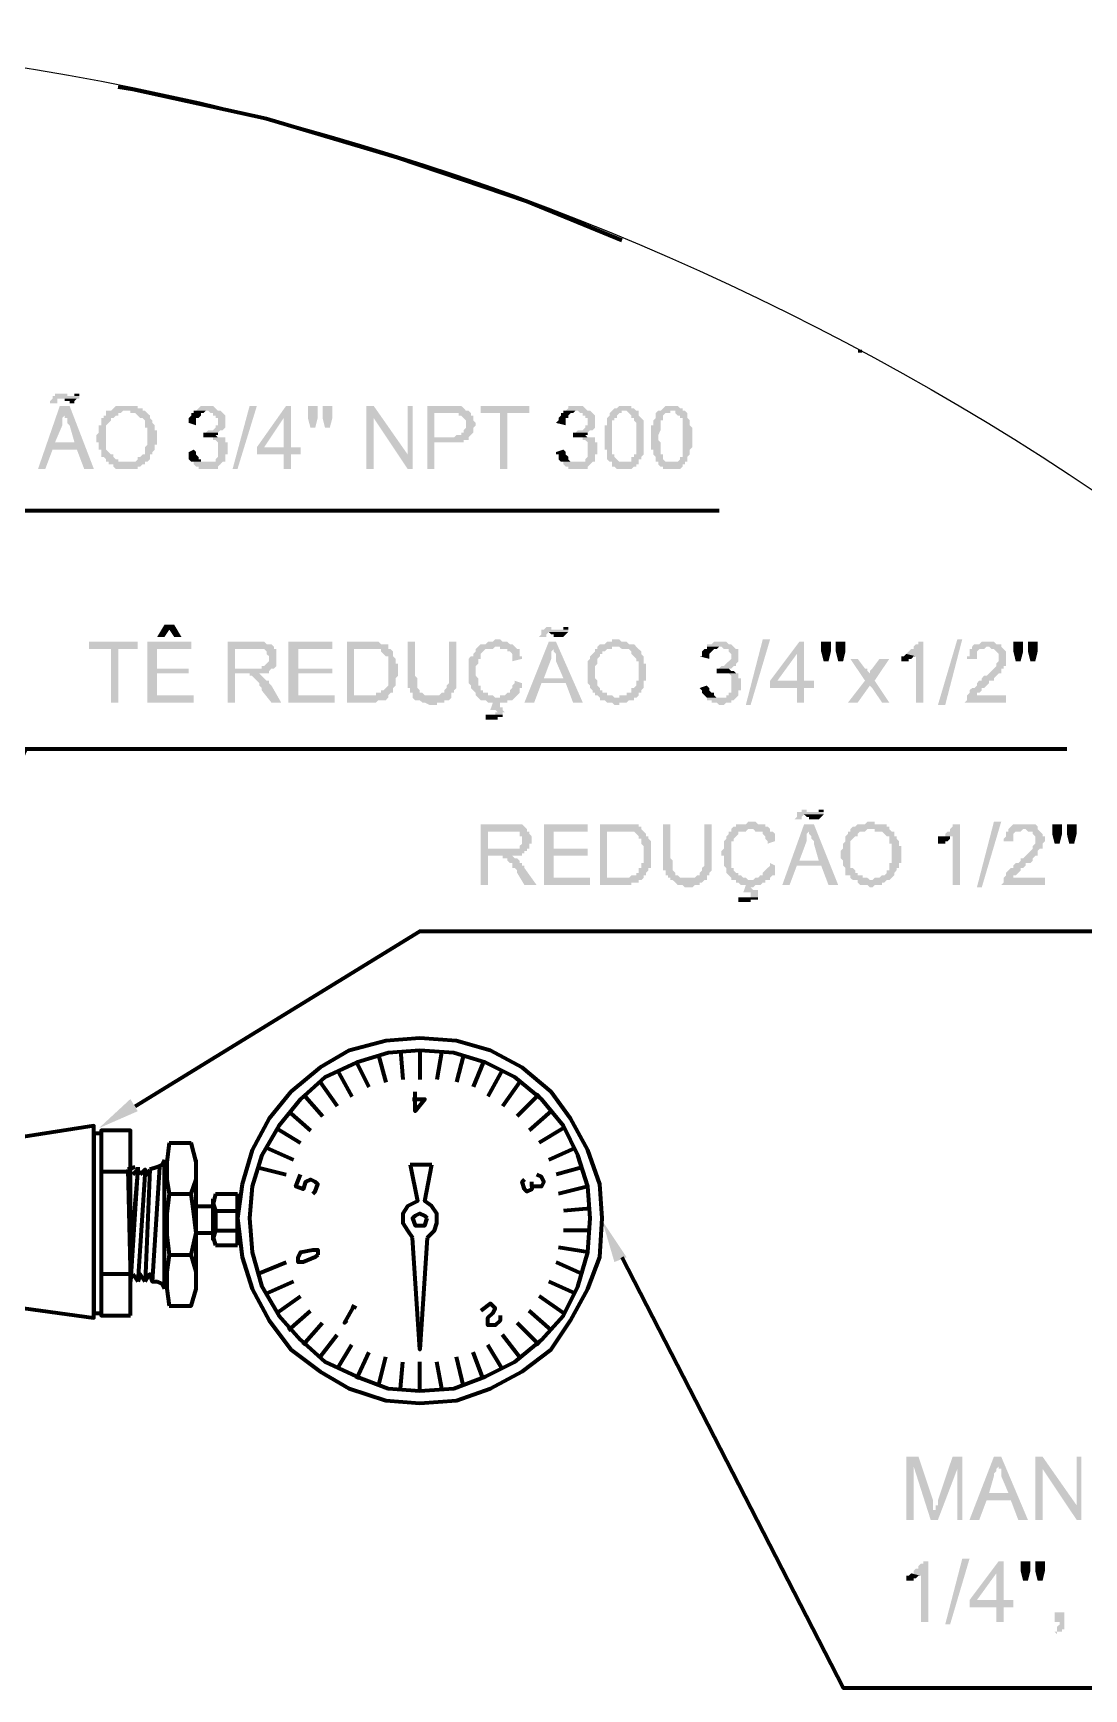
# Model space of a CAD drawing. Header units: millimetres. Extents: x 4161 to 13726, y 828 to 4470.
# Drawn here: x 8877.6 to 9004.6, y 1596.2 to 1796.4 of the extents above; entities that cross this region are included whole.
import ezdxf

# ---------------------------------------------------------------- set-up
doc = ezdxf.new("R2010")
doc.units = ezdxf.units.MM
doc.header["$LTSCALE"] = 10
doc.layers.add('AUX_01', color=1, linetype='Continuous')
doc.layers.add('H', color=7, linetype='Continuous', lineweight=100)
doc.layers.add('P', color=250, linetype='Continuous', lineweight=100)

# ---------------------------------------------------------------- blocks, each defined once
blk = doc.blocks.new('A$C264A139D')
at = {"layer": 'H', "linetype": 'Continuous'}
for points in [[(382.94, 650.88), (381.76, 650.88), (379.12, 643.24), (380, 643.24), (380.88, 645.59), (383.82, 645.59), (381.18, 646.47), (382.06, 648.53), (382.06, 648.82), (382.06, 649.12), (382.06, 649.41), (382.35, 649.71), (382.35, 650)], [(381.76, 652.35), (381.47, 652.35), (381.18, 652.35), (381.18, 652.06), (380.88, 652.06), (380.88, 651.76), (380.59, 651.47), (380.59, 651.18), (381.47, 651.18), (381.47, 651.76), (381.76, 651.76), (384.12, 651.76), (384.12, 652.06), (382.65, 652.06), (382.65, 652.35), (382.06, 652.35)], [(382.94, 650.88), (382.35, 650), (382.35, 649.41), (382.65, 649.41), (382.65, 648.82), (382.94, 648.53), (383.53, 646.47), (381.18, 646.47), (383.82, 645.59), (384.71, 643.24), (385.88, 643.24)], [(384.12, 651.76), (381.76, 651.76), (382.06, 651.76), (382.35, 651.76), (382.35, 651.47), (382.94, 651.47), (382.94, 651.18), (383.53, 651.18), (383.53, 651.47), (383.82, 651.76)], [(384.12, 652.35), (383.53, 652.35), (383.53, 652.06), (382.94, 652.06), (384.12, 652.06)], [(389.71, 650.88), (389.41, 650.88), (389.12, 650.88), (388.53, 650.88), (388.24, 650.59), (387.94, 650.29), (387.65, 650.29), (387.35, 650.29), (390.29, 650.29), (390.29, 650), (390.88, 650), (391.18, 649.71), (391.47, 649.41), (391.76, 649.41), (392.06, 649.12), (392.06, 648.82), (392.06, 648.53), (392.06, 648.24), (392.35, 648.24), (392.35, 646.18), (392.06, 645.88), (392.06, 645.59), (392.06, 645.29), (392.06, 645), (391.76, 645), (391.47, 644.71), (391.18, 644.71), (391.18, 644.41), (390.88, 644.12), (390.29, 644.12), (390, 644.12), (389.71, 644.12), (392.06, 644.12), (392.35, 644.12), (392.65, 644.41), (392.65, 644.71), (392.65, 645), (392.94, 645), (392.94, 645.29), (393.24, 645.59), (393.24, 646.18), (393.53, 646.18), (393.53, 647.94), (393.24, 647.94), (393.24, 648.53), (392.94, 648.82), (392.94, 649.12), (392.65, 649.41), (392.65, 649.71), (392.35, 650), (392.06, 650.29), (391.76, 650.29), (391.76, 650.59), (391.18, 650.59), (391.18, 650.88), (390.29, 650.88), (390, 650.88)], [(399.41, 650.88), (398.82, 650.88), (398.53, 650.59), (398.24, 650.29), (397.94, 650.29), (399.71, 650.29), (400, 650), (400.29, 650), (400.29, 649.71), (400.59, 649.71), (400.59, 649.41), (400.88, 649.41), (400.88, 648.82), (400.88, 648.53), (400.59, 648.53), (400.59, 648.24), (400.29, 647.94), (400, 647.94), (399.71, 647.94), (399.41, 647.65), (400.88, 647.65), (401.18, 647.94), (401.47, 647.94), (401.76, 648.24), (401.76, 649.71), (401.47, 650), (401.18, 650.29), (400.88, 650.29), (400.59, 650.59), (400.29, 650.88), (399.71, 650.88)], [(402.65, 643.24), (404.71, 650.88), (405.59, 650.88), (403.24, 643.24)], [(409.71, 650.88), (409.12, 650.88), (405.59, 645.88), (405.59, 645), (408.82, 645), (408.82, 643.24), (409.71, 643.24), (409.71, 645), (410.88, 645), (410.88, 645.88), (406.47, 645.88), (408.82, 649.41)], [(409.71, 650.88), (408.82, 649.41), (408.82, 645.88), (406.47, 645.88), (409.71, 645.88)], [(412.94, 650.88), (411.76, 650.88), (411.76, 649.41), (412.06, 648.24), (412.65, 648.24), (412.94, 649.41)], [(414.71, 650.88), (413.53, 650.88), (413.53, 649.41), (413.82, 648.24), (414.41, 648.24), (414.71, 649.41)], [(419.71, 650.88), (418.82, 650.88), (418.82, 643.24), (419.71, 643.24), (419.71, 649.41)], [(419.71, 650.88), (419.71, 649.41), (423.82, 643.24), (423.82, 645)], [(424.41, 650.88), (423.82, 650.88), (423.82, 643.24), (424.41, 643.24)], [(429.12, 650.88), (426.18, 650.88), (426.18, 643.24), (427.06, 643.24), (427.06, 646.47), (429.71, 646.47), (430, 646.47), (430.59, 646.47), (430.59, 646.76), (431.18, 646.76), (431.18, 647.06), (427.06, 647.06), (427.06, 650), (431.47, 650), (431.18, 650.29), (430.88, 650.29), (430.59, 650.59), (430.29, 650.88)], [(438.53, 650.88), (432.65, 650.88), (432.65, 650), (435, 650), (435, 643.24), (435.88, 643.24), (435.88, 650), (438.53, 650)], [(444.12, 650.88), (443.24, 650.88), (443.24, 650.59), (442.94, 650.29), (442.65, 650.29), (444.41, 650.29), (444.71, 650), (445, 650), (445, 649.71), (445.29, 649.71), (445.29, 649.41), (445.59, 649.41), (445.59, 648.82), (445.59, 648.53), (445.29, 648.53), (445.29, 648.24), (445, 647.94), (444.71, 647.94), (444.41, 647.94), (444.12, 647.65), (445.59, 647.65), (445.88, 647.94), (446.18, 647.94), (446.47, 648.24), (446.47, 649.71), (446.18, 650), (445.88, 650.29), (445.59, 650.29), (445.29, 650.59), (445, 650.88), (444.41, 650.88)], [(450, 650.88), (449.41, 650.88), (449.12, 650.59), (448.82, 650.59), (448.53, 650.29), (450.29, 650.29), (450.59, 650), (450.88, 649.71), (450.88, 649.41), (451.18, 649.41), (451.18, 649.12), (451.47, 648.82), (451.47, 647.06), (451.47, 645), (451.18, 645), (451.18, 644.71), (450.88, 644.71), (450.88, 644.41), (450.88, 644.12), (450.59, 644.12), (450.29, 644.12), (450, 644.12), (451.76, 644.12), (451.76, 644.41), (452.06, 644.41), (452.06, 644.71), (452.35, 645), (452.35, 645.59), (452.35, 645.88), (452.35, 648.24), (452.35, 648.53), (452.35, 648.82), (452.35, 649.12), (452.06, 649.41), (451.76, 649.71), (451.76, 650), (451.76, 650.29), (451.47, 650.29), (451.18, 650.59), (450.88, 650.59), (450.88, 650.88), (450.29, 650.88)], [(455.59, 650.88), (455, 650.88), (454.71, 650.59), (454.41, 650.29), (454.12, 650.29), (456.18, 650.29), (456.18, 650), (456.47, 649.71), (456.76, 649.71), (456.76, 649.41), (457.06, 649.41), (457.06, 649.12), (457.06, 648.82), (457.06, 647.06), (457.06, 645), (457.06, 644.71), (456.76, 644.71), (456.76, 644.41), (456.47, 644.12), (456.18, 644.12), (455.59, 644.12), (457.35, 644.12), (457.65, 644.12), (457.65, 644.41), (457.65, 644.71), (457.94, 645), (457.94, 645.59), (458.24, 645.88), (458.24, 648.24), (457.94, 648.53), (457.94, 648.82), (457.94, 649.12), (457.65, 649.41), (457.65, 649.71), (457.65, 650), (457.35, 650.29), (457.06, 650.29), (457.06, 650.59), (456.76, 650.59), (456.47, 650.88), (456.18, 650.88)], [(387.35, 650.29), (387.35, 650), (387.35, 649.71), (387.06, 649.71), (387.06, 649.41), (386.76, 649.41), (386.76, 649.12), (386.76, 648.53), (386.47, 648.53), (386.47, 647.65), (386.18, 647.35), (386.18, 647.06), (386.18, 646.47), (386.47, 646.47), (386.47, 645.59), (386.76, 645.59), (386.76, 645), (386.76, 644.71), (387.06, 644.71), (387.35, 644.41), (387.35, 644.12), (387.65, 644.12), (387.65, 643.82), (388.24, 643.82), (388.24, 643.53), (388.53, 643.24), (389.41, 643.24), (389.71, 643.24), (390, 643.24), (390.29, 643.24), (391.18, 643.24), (391.18, 643.53), (391.47, 643.53), (391.76, 643.82), (392.06, 643.82), (392.06, 644.12), (389.71, 644.12), (389.41, 644.12), (388.82, 644.12), (388.82, 644.41), (388.53, 644.41), (388.24, 644.71), (388.24, 645), (387.94, 645), (387.65, 645.29), (387.35, 645.59), (387.35, 646.18), (387.35, 646.47), (387.35, 647.94), (387.35, 648.53), (387.65, 648.82), (387.94, 649.12), (387.94, 649.41), (388.24, 649.41), (388.53, 649.71), (388.82, 649.71), (388.82, 650), (389.12, 650), (389.41, 650.29), (389.71, 650.29)], [(397.94, 650.29), (397.94, 650), (397.65, 650), (397.65, 649.71), (397.35, 649.41), (397.35, 649.12), (397.35, 648.82), (398.24, 648.53), (398.24, 649.41), (398.53, 649.41), (398.82, 649.71), (398.82, 650), (399.12, 650), (399.41, 650.29)], [(431.47, 650), (429.12, 650), (430, 650), (430, 649.71), (430.29, 649.71), (430.59, 649.41), (430.88, 649.12), (430.88, 648.24), (430.59, 647.94), (430.59, 647.65), (430.29, 647.65), (430.29, 647.35), (429.71, 647.35), (429.41, 647.06), (427.06, 647.06), (431.18, 647.06), (431.47, 647.35), (431.76, 647.65), (431.76, 648.24), (432.06, 648.53), (432.06, 648.82), (431.76, 649.12), (431.76, 649.71), (431.47, 649.71)], [(442.65, 650.29), (442.65, 650), (442.35, 650), (442.35, 649.71), (442.06, 649.41), (442.06, 649.12), (441.76, 648.82), (442.94, 648.53), (442.94, 649.41), (443.24, 649.41), (443.24, 649.71), (443.53, 650), (443.82, 650), (444.12, 650.29)], [(448.53, 650.29), (448.24, 650), (448.24, 649.71), (447.94, 649.41), (447.94, 649.12), (447.94, 648.53), (447.65, 648.53), (447.65, 647.06), (447.65, 645.59), (447.94, 645.59), (447.94, 645), (447.94, 644.71), (447.94, 644.41), (448.24, 644.12), (448.53, 644.12), (448.53, 643.82), (448.53, 643.53), (448.82, 643.53), (449.12, 643.24), (449.41, 643.24), (449.71, 643.24), (450.29, 643.24), (450.59, 643.24), (450.88, 643.24), (451.18, 643.53), (451.47, 643.53), (451.47, 643.82), (451.76, 643.82), (451.76, 644.12), (449.41, 644.12), (449.12, 644.41), (448.82, 644.71), (448.82, 645), (448.53, 645), (448.53, 646.47), (448.53, 646.76), (448.53, 647.35), (448.53, 647.94), (448.53, 649.12), (448.82, 649.12), (448.82, 649.41), (449.12, 649.41), (449.12, 649.71), (449.41, 650), (449.71, 650), (449.71, 650.29), (450, 650.29)], [(454.12, 650.29), (453.82, 650), (453.82, 649.71), (453.82, 649.41), (453.53, 649.12), (453.53, 648.53), (453.24, 648.53), (453.24, 647.06), (453.24, 645.59), (453.53, 645.59), (453.53, 645), (453.82, 644.71), (453.82, 644.41), (453.82, 644.12), (454.12, 644.12), (454.12, 643.82), (454.41, 643.53), (454.71, 643.53), (454.71, 643.24), (455.29, 643.24), (455.59, 643.24), (456.18, 643.24), (456.76, 643.24), (457.06, 643.53), (457.06, 643.82), (457.35, 643.82), (457.35, 644.12), (455.29, 644.12), (455, 644.12), (454.71, 644.41), (454.71, 644.71), (454.71, 645), (454.41, 645), (454.41, 646.47), (454.12, 646.76), (454.12, 647.35), (454.41, 647.94), (454.41, 649.12), (454.71, 649.12), (454.71, 649.41), (454.71, 649.71), (455, 650), (455.59, 650), (455.59, 650.29)], [(401.47, 647.06), (399.71, 647.06), (400.29, 647.06), (400.29, 646.76), (400.59, 646.76), (400.88, 646.47), (400.88, 646.18), (400.88, 645.59), (400.88, 645), (400.88, 644.71), (400.59, 644.41), (400.59, 644.12), (400.29, 644.12), (397.94, 644.12), (397.94, 643.82), (398.24, 643.53), (398.53, 643.53), (398.53, 643.24), (399.12, 643.24), (399.41, 643.24), (400, 643.24), (400.29, 643.24), (400.88, 643.24), (400.88, 643.53), (401.18, 643.82), (401.47, 644.12), (401.76, 644.12), (401.76, 644.41), (401.76, 645), (402.06, 645), (402.06, 646.47), (401.76, 646.47), (401.76, 646.76), (401.76, 647.06)], [(446.18, 647.06), (444.41, 647.06), (445, 647.06), (445, 646.76), (445.29, 646.76), (445.59, 646.47), (445.59, 646.18), (445.59, 645.59), (445.59, 645), (445.59, 644.71), (445.29, 644.41), (445.29, 644.12), (445, 644.12), (442.65, 644.12), (442.65, 643.82), (442.94, 643.53), (443.24, 643.53), (443.24, 643.24), (443.82, 643.24), (444.12, 643.24), (444.71, 643.24), (445, 643.24), (445.59, 643.24), (445.59, 643.53), (445.88, 643.82), (446.18, 644.12), (446.47, 644.12), (446.47, 644.41), (446.47, 645), (446.76, 645), (446.76, 646.47), (446.47, 646.47), (446.47, 646.76), (446.47, 647.06)], [(397.94, 645.59), (397.35, 645.29), (397.35, 645), (397.35, 644.41), (397.65, 644.12), (397.94, 644.12), (399.41, 644.12), (399.12, 644.12), (398.82, 644.12), (398.82, 644.41), (398.53, 644.41), (398.53, 644.71), (398.24, 645), (398.24, 645.29)], [(442.65, 645.59), (441.76, 645.29), (441.76, 645), (442.06, 645), (442.06, 644.41), (442.35, 644.12), (442.65, 644.12), (444.12, 644.12), (443.82, 644.12), (443.53, 644.12), (443.24, 644.41), (443.24, 644.71), (442.94, 645), (442.94, 645.29)], [(395.59, 624.41), (394.41, 624.41), (393.53, 622.94), (394.41, 622.94), (395, 623.82)], [(395.59, 624.41), (395, 623.82), (395.59, 622.94), (396.47, 622.94)], [(440.88, 624.12), (440.59, 624.12), (440.29, 623.82), (440, 623.82), (440, 623.24), (439.71, 622.94), (440.59, 622.94), (440.59, 623.24), (440.88, 623.53), (443.24, 623.53), (443.24, 623.82), (441.76, 623.82), (441.18, 623.82), (441.18, 624.12)], [(443.24, 623.53), (440.88, 623.53), (441.18, 623.24), (441.47, 623.24), (441.47, 622.94), (441.76, 622.94), (442.06, 622.94), (442.65, 622.94), (442.94, 623.24)], [(443.24, 624.12), (442.65, 624.12), (442.65, 623.82), (442.06, 623.82), (443.24, 623.82)], [(391.18, 622.35), (385.29, 622.35), (385.29, 621.47), (387.94, 621.47), (387.94, 615), (388.82, 615), (388.82, 621.47), (391.18, 621.47)], [(397.65, 622.35), (392.35, 622.35), (392.35, 615), (397.94, 615), (397.94, 615.88), (393.53, 615.88), (393.53, 618.53), (397.35, 618.53), (397.35, 619.12), (393.53, 619.12), (393.53, 621.47), (397.65, 621.47)], [(405.29, 622.35), (402.06, 622.35), (402.06, 615), (402.94, 615), (402.94, 618.53), (406.18, 618.53), (406.47, 618.53), (407.06, 618.53), (407.06, 618.82), (407.35, 619.12), (407.65, 619.12), (402.94, 619.12), (402.94, 621.47), (405.59, 621.47), (407.65, 621.76), (407.35, 622.06), (407.06, 622.06), (406.76, 622.06), (406.47, 622.35), (405.59, 622.35)], [(407.65, 621.76), (405.59, 621.47), (406.18, 621.47), (406.47, 621.47), (406.76, 621.18), (406.76, 620.88), (407.06, 620.59), (407.06, 620), (406.76, 619.71), (406.47, 619.41), (406.18, 619.41), (406.18, 619.12), (402.94, 619.12), (407.65, 619.12), (407.94, 619.41), (407.94, 620), (407.94, 620.59), (407.94, 620.88), (407.94, 621.18), (407.94, 621.47), (407.65, 621.47)], [(414.71, 622.35), (409.41, 622.35), (409.41, 615), (415, 615), (415, 615.88), (410.59, 615.88), (410.59, 618.53), (414.71, 618.53), (414.71, 619.12), (410.59, 619.12), (410.59, 621.47), (414.71, 621.47)], [(419.12, 622.35), (416.47, 622.35), (416.47, 615), (420, 615), (420.29, 615.29), (420.88, 615.29), (421.18, 615.29), (421.47, 615.59), (421.47, 615.88), (417.35, 615.88), (417.35, 621.47), (421.47, 621.47), (421.47, 621.76), (421.47, 622.06), (421.18, 622.06), (420.88, 622.06), (420.59, 622.06), (420.29, 622.35)], [(421.47, 621.47), (419.12, 621.47), (420, 621.47), (420.59, 621.47), (420.59, 621.18), (420.88, 620.88), (421.18, 620.59), (421.47, 620.59), (421.47, 620), (421.47, 619.71), (421.47, 617.65), (421.47, 617.35), (421.47, 617.06), (421.18, 616.76), (420.88, 616.47), (420.59, 616.47), (420.59, 616.18), (420.29, 616.18), (420, 616.18), (420, 615.88), (417.35, 615.88), (421.47, 615.88), (421.76, 616.18), (422.06, 616.18), (422.06, 616.47), (422.06, 616.76), (422.35, 617.06), (422.35, 617.35), (422.35, 617.94), (422.65, 618.24), (422.65, 618.82), (422.65, 619.71), (422.35, 619.71), (422.35, 620.29), (422.06, 620.59), (422.06, 620.88), (422.06, 621.18), (421.76, 621.47)], [(424.71, 622.35), (423.82, 622.35), (423.82, 618.24), (423.82, 616.76), (424.12, 616.76), (424.12, 616.18), (424.41, 616.18), (424.41, 615.88), (426.76, 615.88), (425.88, 615.88), (425.59, 616.18), (425.29, 616.18), (425.29, 616.47), (425, 616.76), (425, 617.06), (425, 617.94), (424.71, 618.24)], [(429.71, 622.35), (428.82, 622.35), (428.82, 617.35), (428.53, 617.06), (428.53, 616.76), (428.24, 616.47), (428.24, 616.18), (427.94, 616.18), (427.65, 615.88), (424.41, 615.88), (424.41, 615.59), (424.71, 615.29), (425, 615.29), (425.29, 615.29), (425.59, 615), (425.88, 615), (426.47, 614.71), (427.35, 614.71), (427.35, 615), (428.24, 615), (428.24, 615.29), (428.53, 615.29), (428.82, 615.29), (429.12, 615.59), (429.12, 615.88), (429.12, 616.18), (429.41, 616.18), (429.41, 616.47), (429.71, 616.76), (429.71, 618.24)], [(434.71, 622.65), (434.41, 622.65), (434.12, 622.35), (433.53, 622.35), (433.24, 622.06), (432.65, 622.06), (432.35, 621.76), (432.06, 621.47), (432.06, 621.18), (431.76, 620.88), (431.76, 620.59), (431.47, 620.59), (431.18, 620.29), (431.18, 619.12), (431.18, 618.53), (431.18, 617.35), (431.47, 617.06), (431.47, 616.76), (431.76, 616.47), (432.06, 616.18), (432.06, 615.88), (432.35, 615.59), (434.71, 615.59), (434.41, 615.59), (434.12, 615.88), (433.53, 615.88), (433.53, 616.18), (433.24, 616.18), (432.94, 616.18), (432.94, 616.47), (432.65, 616.47), (432.65, 616.76), (432.65, 617.06), (432.35, 617.06), (432.35, 617.94), (432.06, 618.24), (432.06, 618.82), (432.06, 619.41), (432.35, 619.71), (432.35, 620.29), (432.65, 620.29), (432.65, 620.59), (432.65, 620.88), (432.94, 621.18), (433.24, 621.47), (433.53, 621.47), (434.12, 621.47), (434.41, 621.76), (436.76, 621.76), (436.47, 622.06), (436.18, 622.06), (435.88, 622.35), (435.29, 622.35), (435, 622.65)], [(436.76, 621.76), (434.71, 621.76), (435, 621.76), (435, 621.47), (435.59, 621.47), (435.88, 621.47), (435.88, 621.18), (436.18, 621.18), (436.47, 620.88), (436.47, 620.59), (436.47, 620.29), (436.47, 620), (437.65, 620.29), (437.65, 620.59), (437.35, 620.59), (437.35, 621.18), (437.35, 621.47), (437.06, 621.47)], [(441.76, 622.35), (440.88, 622.35), (437.94, 615), (439.12, 615), (440, 617.35), (442.94, 617.35), (440.29, 617.94), (441.18, 620.29), (441.18, 620.59), (441.18, 621.18), (441.47, 621.47)], [(441.76, 622.35), (441.47, 621.47), (441.47, 621.18), (441.76, 620.88), (441.76, 620.59), (441.76, 620.29), (441.76, 620), (442.65, 617.94), (440.29, 617.94), (442.94, 617.35), (443.82, 615), (445, 615)], [(446.76, 621.76), (446.76, 621.47), (446.47, 621.47), (446.47, 621.18), (446.18, 620.88), (445.88, 620.59), (445.88, 620.29), (445.59, 620), (445.59, 619.12), (445.59, 618.53), (445.59, 618.24), (445.59, 617.94), (445.59, 617.35), (445.88, 617.06), (445.88, 616.76), (446.18, 616.47), (446.18, 616.18), (446.47, 616.18), (446.47, 615.88), (446.76, 615.88), (447.06, 615.59), (447.06, 615.29), (447.35, 615.29), (447.65, 615.29), (447.94, 615), (448.53, 615), (448.82, 614.71), (449.41, 614.71), (449.41, 615), (450.29, 615), (450.59, 615.29), (450.88, 615.29), (451.18, 615.29), (451.18, 615.59), (451.47, 615.59), (448.82, 615.59), (448.53, 615.88), (447.94, 615.88), (447.94, 616.18), (447.65, 616.18), (447.35, 616.18), (447.35, 616.47), (447.06, 616.47), (447.06, 616.76), (446.76, 617.06), (446.76, 617.65), (446.47, 617.94), (446.47, 619.41), (446.76, 619.71), (446.76, 620.29), (447.06, 620.59), (447.06, 620.88), (447.35, 620.88), (447.35, 621.18), (447.65, 621.18), (447.94, 621.47), (448.53, 621.47), (448.53, 621.76), (449.12, 621.76)], [(449.12, 622.65), (448.53, 622.65), (448.53, 622.35), (447.94, 622.35), (447.65, 622.06), (447.35, 622.06), (447.06, 622.06), (446.76, 621.76), (449.41, 621.76), (449.71, 621.47), (450.29, 621.47), (450.59, 621.47), (450.88, 621.18), (450.88, 620.88), (451.18, 620.59), (451.47, 620.29), (451.47, 620), (451.76, 620), (451.76, 617.65), (451.47, 617.65), (451.47, 617.06), (451.18, 616.76), (450.88, 616.76), (450.88, 616.47), (450.88, 616.18), (450.59, 616.18), (450.29, 616.18), (450.29, 615.88), (449.41, 615.88), (449.41, 615.59), (449.12, 615.59), (451.47, 615.59), (451.76, 615.88), (451.76, 616.18), (452.06, 616.18), (452.06, 616.47), (452.35, 616.76), (452.35, 617.06), (452.35, 617.65), (452.65, 617.65), (452.65, 619.71), (452.35, 619.71), (452.35, 620.29), (452.35, 620.59), (452.06, 620.88), (452.06, 621.18), (451.76, 621.47), (451.47, 621.76), (451.18, 622.06), (450.88, 622.06), (450.59, 622.06), (450.29, 622.35), (449.71, 622.35), (449.41, 622.65)], [(460, 621.76), (460, 621.47), (459.71, 621.47), (459.41, 621.18), (459.41, 620.59), (459.12, 620.59), (460.29, 620.29), (460.29, 620.88), (460.59, 621.18), (460.88, 621.47), (461.18, 621.47), (461.47, 621.76)], [(461.47, 622.35), (460.88, 622.35), (460.59, 622.06), (460.29, 622.06), (460, 622.06), (460, 621.76), (461.76, 621.76), (462.06, 621.47), (462.35, 621.47), (462.65, 621.47), (462.65, 621.18), (462.94, 620.88), (462.94, 620.59), (462.94, 620.29), (462.65, 620), (462.35, 619.71), (462.06, 619.41), (461.76, 619.41), (461.47, 619.12), (462.94, 619.12), (463.24, 619.41), (463.53, 619.41), (463.53, 619.71), (463.82, 620), (463.82, 621.47), (463.53, 621.47), (463.24, 621.76), (462.94, 622.06), (462.65, 622.06), (462.35, 622.35), (461.76, 622.35)], [(464.71, 614.71), (466.76, 622.65), (467.65, 622.65), (465.29, 614.71)], [(471.76, 622.35), (471.18, 622.35), (467.65, 617.65), (467.65, 616.76), (470.88, 616.76), (470.88, 615), (471.76, 615), (471.76, 616.76), (472.94, 616.76), (472.94, 617.65), (468.53, 617.65), (470.88, 620.88)], [(471.76, 622.35), (470.88, 620.88), (470.88, 617.65), (468.53, 617.65), (471.76, 617.65)], [(475, 622.35), (473.82, 622.35), (473.82, 621.18), (474.12, 620), (474.71, 620), (475, 621.18)], [(476.76, 622.35), (475.59, 622.35), (475.59, 621.18), (475.88, 620), (476.47, 620), (476.76, 621.18)], [(484.12, 620.88), (483.82, 620.59), (483.53, 620.59), (483.53, 619.71), (483.53, 620), (484.12, 620), (484.41, 620), (484.41, 620.29), (484.71, 620.29), (485, 620.59), (485.29, 620.59)], [(486.18, 622.35), (485.59, 622.35), (485.59, 622.06), (485.29, 622.06), (485, 621.76), (485, 621.47), (484.71, 621.47), (484.41, 621.18), (484.12, 620.88), (485.29, 620.59), (485.29, 615), (486.18, 615)], [(487.94, 614.71), (490.29, 622.65), (490.88, 622.65), (488.82, 614.71)], [(495.59, 621.76), (494.12, 621.76), (494.41, 621.47), (494.71, 621.47), (495, 621.18), (495.29, 620.88), (495.29, 620.59), (495.29, 620), (495, 619.71), (495, 619.41), (494.71, 619.12), (494.41, 618.82), (494.12, 618.53), (493.82, 618.24), (493.53, 618.24), (493.24, 617.94), (493.24, 617.65), (492.94, 617.65), (492.65, 617.35), (492.65, 617.06), (492.35, 616.76), (492.06, 616.76), (491.76, 616.47), (491.76, 616.18), (491.47, 615.88), (491.47, 615.59), (491.47, 615.29), (491.18, 615), (496.18, 615), (496.18, 615.88), (492.65, 615.88), (492.65, 616.18), (492.94, 616.18), (493.24, 616.47), (493.24, 616.76), (493.53, 616.76), (493.82, 617.06), (494.12, 617.35), (494.12, 617.65), (494.41, 617.65), (494.71, 617.65), (494.71, 617.94), (495, 618.24), (495.29, 618.53), (495.59, 618.53), (495.59, 618.82), (495.59, 619.12), (495.88, 619.12), (495.88, 619.41), (496.18, 619.41), (496.18, 620), (496.18, 620.29), (496.18, 620.59), (496.18, 620.88), (496.18, 621.18), (495.88, 621.47)], [(494.12, 622.35), (493.24, 622.35), (492.94, 622.06), (492.65, 622.06), (492.35, 622.06), (492.06, 621.76), (492.06, 621.47), (491.76, 621.47), (491.76, 621.18), (491.76, 620.59), (491.47, 620.59), (491.47, 620.29), (492.65, 620.29), (492.65, 620.88), (492.65, 621.18), (492.94, 621.47), (493.24, 621.47), (493.53, 621.47), (493.82, 621.76), (495.59, 621.76), (495.59, 622.06), (495.29, 622.06), (495, 622.06), (494.71, 622.35)], [(498.24, 622.35), (497.06, 622.35), (497.06, 621.18), (497.35, 620), (497.94, 620), (498.24, 621.18)], [(500, 622.35), (498.82, 622.35), (498.82, 621.18), (499.12, 620), (499.71, 620), (500, 621.18)], [(478.24, 620.29), (477.35, 620.29), (479.12, 617.65), (479.71, 617.06), (480, 616.76), (481.18, 615), (482.06, 615), (480.29, 617.65), (479.71, 618.53), (479.41, 618.82), (479.41, 619.12), (479.12, 619.12)], [(482.06, 620.29), (480.88, 620.29), (480, 619.12), (479.71, 618.82), (479.71, 618.53), (480.29, 617.65)], [(405.88, 618.53), (404.12, 618.53), (404.71, 618.53), (404.71, 618.24), (405, 618.24), (405.29, 617.94), (405.59, 617.65), (405.88, 617.35), (405.88, 617.06), (406.18, 616.76), (406.18, 616.47), (407.35, 615), (408.53, 615), (407.35, 617.06), (407.06, 617.35), (407.06, 617.65), (406.76, 617.65), (406.47, 617.94), (406.18, 618.24)], [(460, 617.06), (459.12, 616.76), (459.41, 616.47), (459.41, 616.18), (459.71, 615.88), (460, 615.59), (461.47, 615.59), (461.18, 615.59), (460.88, 615.88), (460.88, 616.18), (460.59, 616.18), (460.29, 616.47), (460.29, 616.76)], [(463.53, 618.53), (461.76, 618.53), (462.35, 618.53), (462.65, 618.53), (462.94, 618.24), (462.94, 617.94), (462.94, 617.65), (462.94, 617.06), (462.94, 616.47), (462.94, 616.18), (462.65, 616.18), (462.65, 615.88), (462.35, 615.88), (462.35, 615.59), (460, 615.59), (460, 615.29), (460.29, 615.29), (460.59, 615.29), (460.59, 615), (461.18, 615), (461.47, 614.71), (462.06, 614.71), (462.35, 615), (462.94, 615), (462.94, 615.29), (463.24, 615.29), (463.53, 615.59), (463.82, 615.88), (463.82, 616.18), (463.82, 616.47), (464.12, 616.47), (464.12, 617.94), (463.82, 617.94), (463.82, 618.24), (463.82, 618.53)], [(479.12, 617.65), (477.06, 615), (478.24, 615), (479.71, 617.06)], [(433.24, 613.53), (433.24, 612.94), (434.71, 612.94), (434.71, 613.24), (435, 613.24), (435.29, 613.24), (435.29, 613.53), (433.53, 613.53)], [(471.76, 602.06), (471.47, 602.06), (471.47, 601.76), (471.18, 601.76), (470.88, 601.76), (470.88, 601.18), (470.59, 600.88), (471.47, 600.88), (471.47, 601.18), (471.76, 601.47), (474.12, 601.47), (474.12, 601.76), (472.65, 601.76), (472.06, 601.76), (472.06, 602.06)], [(474.12, 601.47), (471.76, 601.47), (472.06, 601.18), (472.35, 601.18), (472.35, 600.88), (472.94, 600.88), (473.53, 600.88), (473.82, 601.18)], [(474.12, 602.06), (473.53, 602.06), (473.53, 601.76), (472.94, 601.76), (474.12, 601.76)], [(435.88, 600.29), (432.65, 600.29), (432.65, 592.94), (433.53, 592.94), (433.53, 596.47), (437.06, 596.47), (437.35, 596.47), (437.65, 596.47), (437.65, 596.76), (437.94, 596.76), (437.94, 597.06), (438.24, 597.06), (433.53, 597.35), (433.53, 599.41), (436.18, 599.41), (438.24, 599.71), (437.94, 600), (437.65, 600.29), (437.35, 600.29), (436.47, 600.29)], [(438.24, 599.71), (436.18, 599.41), (436.76, 599.41), (437.06, 599.41), (437.35, 599.41), (437.35, 599.12), (437.35, 598.82), (437.65, 598.82), (437.65, 598.53), (437.65, 597.94), (437.35, 597.65), (437.35, 597.35), (437.06, 597.35), (436.76, 597.35), (433.53, 597.35), (438.24, 597.06), (438.24, 597.35), (438.53, 597.35), (438.53, 597.94), (438.82, 597.94), (438.82, 598.53), (438.82, 598.82), (438.53, 599.12), (438.53, 599.41), (438.24, 599.41)], [(445.59, 600.29), (440.29, 600.29), (440.29, 592.94), (445.88, 592.94), (445.88, 593.82), (441.47, 593.82), (441.47, 596.47), (445.59, 596.47), (445.59, 597.35), (441.47, 597.35), (441.47, 599.41), (445.59, 599.41)], [(449.71, 600.29), (447.06, 600.29), (447.06, 592.94), (450.88, 592.94), (450.88, 593.24), (451.76, 593.24), (451.76, 593.53), (452.06, 593.53), (452.35, 593.82), (447.94, 593.82), (447.94, 599.41), (452.35, 599.41), (452.06, 599.71), (452.06, 600), (451.76, 600), (451.76, 600.29), (451.18, 600.29), (450.88, 600.29), (450, 600.29)], [(452.35, 599.41), (449.71, 599.41), (450.59, 599.41), (450.88, 599.41), (451.18, 599.41), (451.47, 599.12), (451.76, 598.82), (451.76, 598.53), (452.06, 598.53), (452.06, 597.94), (452.35, 597.65), (452.35, 595.59), (452.06, 595.59), (452.06, 595.29), (452.06, 595), (451.76, 595), (451.76, 594.71), (451.76, 594.41), (451.47, 594.41), (451.47, 594.12), (451.18, 594.12), (450.88, 594.12), (450.59, 593.82), (447.94, 593.82), (452.35, 593.82), (452.35, 594.12), (452.65, 594.12), (452.65, 594.41), (452.94, 594.71), (452.94, 595), (453.24, 595), (453.24, 595.29), (453.24, 595.88), (453.24, 596.18), (453.24, 596.76), (453.24, 597.65), (453.24, 598.24), (452.94, 598.53), (452.94, 598.82), (452.65, 598.82), (452.65, 599.12)], [(455.59, 600.29), (454.71, 600.29), (454.71, 596.18), (454.71, 594.71), (455, 594.71), (455, 594.12), (455.29, 594.12), (455.29, 593.82), (457.65, 593.82), (456.76, 593.82), (456.47, 594.12), (456.18, 594.12), (456.18, 594.41), (455.88, 594.71), (455.88, 595), (455.88, 595.88), (455.59, 596.18)], [(460.59, 600.29), (459.71, 600.29), (459.71, 595.29), (459.41, 595), (459.41, 594.71), (459.12, 594.41), (459.12, 594.12), (458.82, 594.12), (458.53, 593.82), (455.59, 593.82), (455.59, 593.53), (455.88, 593.53), (456.18, 593.24), (456.47, 592.94), (457.06, 592.94), (457.35, 592.65), (458.24, 592.65), (458.53, 592.94), (459.12, 592.94), (459.12, 593.24), (459.41, 593.24), (459.71, 593.53), (460, 593.53), (460, 593.82), (460, 594.12), (460.29, 594.12), (460.29, 594.41), (460.59, 594.71), (460.59, 595), (460.59, 596.18)], [(465.29, 600.59), (465, 600.59), (464.71, 600.29), (464.12, 600.29), (463.82, 600.29), (463.53, 600.29), (463.53, 600), (463.24, 600), (462.94, 599.71), (462.94, 599.41), (462.65, 599.41), (462.65, 599.12), (462.35, 598.82), (462.35, 598.53), (462.06, 598.24), (462.06, 597.35), (461.76, 597.06), (461.76, 596.47), (462.06, 596.47), (462.06, 595.29), (462.35, 595), (462.35, 594.71), (462.35, 594.41), (462.65, 594.12), (462.94, 593.82), (462.94, 593.53), (465.29, 593.53), (465, 593.53), (464.71, 593.82), (464.41, 593.82), (464.12, 594.12), (463.82, 594.12), (463.82, 594.41), (463.53, 594.41), (463.24, 594.71), (463.24, 595), (462.94, 595), (462.94, 595.88), (462.94, 596.18), (462.94, 596.76), (462.94, 597.35), (462.94, 597.65), (462.94, 598.24), (463.24, 598.24), (463.24, 598.53), (463.53, 598.82), (463.82, 599.12), (463.82, 599.41), (464.12, 599.41), (464.41, 599.41), (464.71, 599.41), (465, 599.71), (467.65, 599.71), (467.35, 600), (467.06, 600), (467.06, 600.29), (466.76, 600.29), (466.18, 600.29), (465.88, 600.59), (465.59, 600.59)], [(467.65, 599.71), (465.29, 599.71), (465.59, 599.71), (465.88, 599.41), (466.18, 599.41), (466.47, 599.41), (466.76, 599.41), (466.76, 599.12), (467.06, 598.82), (467.06, 598.53), (467.35, 598.24), (467.35, 597.94), (468.24, 598.24), (468.24, 598.53), (468.24, 598.82), (468.24, 599.12), (467.94, 599.41), (467.65, 599.41)], [(472.94, 600.29), (471.76, 600.29), (469.12, 592.94), (470, 592.94), (470.88, 595.29), (473.82, 595.29), (471.18, 595.88), (472.06, 598.24), (472.06, 598.53), (472.06, 598.82), (472.06, 599.12), (472.35, 599.41)], [(472.94, 600.29), (472.35, 599.41), (472.35, 599.12), (472.65, 598.82), (472.65, 598.53), (472.94, 598.24), (472.94, 597.94), (473.53, 595.88), (471.18, 595.88), (473.82, 595.29), (474.71, 592.94), (475.88, 592.94)], [(477.35, 599.71), (477.35, 599.41), (477.06, 599.41), (477.06, 599.12), (476.76, 598.82), (476.76, 598.24), (476.47, 597.94), (476.47, 597.35), (476.18, 597.06), (476.18, 596.47), (476.18, 596.18), (476.47, 595.88), (476.47, 595.29), (476.76, 595), (476.76, 594.71), (476.76, 594.41), (476.76, 594.12), (477.06, 594.12), (477.35, 594.12), (477.35, 593.82), (477.65, 593.53), (478.24, 593.53), (478.24, 593.24), (478.53, 592.94), (479.41, 592.94), (479.71, 592.65), (480, 592.65), (480.29, 592.94), (481.18, 592.94), (481.18, 593.24), (481.47, 593.24), (481.76, 593.53), (482.06, 593.53), (479.71, 593.53), (479.41, 593.82), (478.82, 593.82), (478.82, 594.12), (478.53, 594.12), (478.24, 594.12), (478.24, 594.41), (477.94, 594.41), (477.94, 594.71), (477.65, 595), (477.35, 595), (477.35, 595.59), (477.35, 595.88), (477.35, 597.35), (477.35, 597.65), (477.35, 598.24), (477.65, 598.53), (477.94, 598.82), (478.24, 598.82), (478.24, 599.12), (478.53, 599.41), (478.82, 599.41), (479.12, 599.41), (479.41, 599.71), (479.71, 599.71)], [(479.71, 600.59), (479.41, 600.59), (479.12, 600.29), (478.53, 600.29), (478.24, 600.29), (477.94, 600), (477.65, 600), (477.35, 599.71), (480.29, 599.71), (480.29, 599.41), (480.88, 599.41), (481.18, 599.41), (481.47, 599.12), (481.76, 598.82), (482.06, 598.82), (482.06, 598.53), (482.06, 598.24), (482.06, 597.94), (482.35, 597.94), (482.35, 595.59), (482.06, 595.59), (482.06, 595), (482.06, 594.71), (481.76, 594.71), (481.76, 594.41), (481.47, 594.12), (481.18, 594.12), (480.88, 593.82), (480.29, 593.82), (480, 593.53), (479.71, 593.53), (482.06, 593.53), (482.35, 593.82), (482.65, 594.12), (482.65, 594.41), (482.94, 594.71), (482.94, 595), (483.24, 595), (483.24, 595.59), (483.53, 595.59), (483.53, 597.65), (483.24, 597.65), (483.24, 598.24), (482.94, 598.53), (482.94, 598.82), (482.65, 598.82), (482.65, 599.12), (482.65, 599.41), (482.35, 599.41), (482.06, 599.71), (482.06, 600), (481.76, 600), (481.76, 600.29), (481.18, 600.29), (480.29, 600.29), (480.29, 600.59), (480, 600.59)], [(488.53, 598.82), (488.24, 598.82), (487.94, 598.82), (487.94, 598.53), (487.94, 597.65), (487.94, 597.94), (488.53, 597.94), (488.82, 597.94), (488.82, 598.24), (489.12, 598.24), (489.41, 598.53), (489.41, 598.82), (489.71, 598.82)], [(490.59, 600.29), (490, 600.29), (489.71, 600.29), (489.71, 600), (489.41, 599.71), (489.41, 599.41), (489.12, 599.41), (488.82, 599.12), (488.82, 598.82), (488.53, 598.82), (489.71, 598.82), (489.71, 592.94), (490.59, 592.94)], [(492.65, 592.65), (494.71, 600.59), (495.59, 600.59), (493.24, 592.65)], [(500, 599.71), (498.53, 599.71), (498.82, 599.41), (499.12, 599.41), (499.41, 599.41), (499.41, 599.12), (499.71, 598.82), (499.71, 597.94), (499.41, 597.65), (499.41, 597.35), (499.12, 597.06), (498.82, 596.76), (498.53, 596.47), (498.24, 596.18), (497.94, 596.18), (497.94, 595.88), (497.65, 595.59), (497.35, 595.59), (497.06, 595.29), (497.06, 595), (496.76, 595), (496.47, 594.71), (496.18, 594.41), (496.18, 594.12), (495.88, 593.82), (495.88, 593.53), (495.88, 593.24), (495.59, 592.94), (500.88, 592.94), (500.88, 593.82), (497.06, 593.82), (497.06, 594.12), (497.35, 594.12), (497.65, 594.41), (497.94, 594.71), (497.94, 595), (498.24, 595), (498.53, 595.29), (498.53, 595.59), (498.82, 595.59), (499.12, 595.59), (499.41, 595.88), (499.41, 596.18), (499.71, 596.47), (500, 596.47), (500, 596.76), (500, 597.06), (500.29, 597.35), (500.59, 597.35), (500.59, 597.94), (500.88, 598.24), (500.88, 598.82), (500.59, 598.82), (500.59, 599.12), (500.29, 599.41)], [(498.53, 600.29), (497.65, 600.29), (497.35, 600.29), (497.06, 600.29), (496.76, 600), (496.47, 599.71), (496.47, 599.41), (496.18, 599.41), (496.18, 599.12), (496.18, 598.82), (495.88, 598.53), (495.88, 598.24), (497.06, 598.24), (497.06, 598.82), (497.06, 599.12), (497.35, 599.41), (497.65, 599.41), (497.94, 599.41), (498.24, 599.71), (500, 599.71), (500, 600), (499.71, 600.29), (499.41, 600.29)], [(502.94, 600.29), (501.76, 600.29), (501.76, 599.12), (502.06, 597.94), (502.65, 597.94), (502.94, 599.12)], [(504.71, 600.29), (503.53, 600.29), (503.53, 599.12), (503.82, 597.94), (504.41, 597.94), (504.71, 599.12)], [(436.47, 596.47), (435, 596.47), (435.29, 596.47), (435.29, 596.18), (435.88, 596.18), (435.88, 595.88), (436.18, 595.59), (436.47, 595.59), (436.47, 595.29), (436.47, 595), (436.76, 595), (437.06, 594.71), (437.06, 594.41), (437.94, 592.94), (439.41, 592.94), (437.94, 595), (437.94, 595.29), (437.65, 595.29), (437.65, 595.59), (437.35, 595.59), (437.35, 595.88), (437.06, 596.18), (436.76, 596.18)], [(463.82, 591.47), (463.82, 590.88), (465.29, 590.88), (465.29, 591.18), (465.88, 591.18), (466.18, 591.18), (466.18, 591.47), (464.41, 591.47)], [(391.18, 565.59), (386.47, 563.53), (390.29, 567.06)], [(448.82, 547.35), (447.35, 552.35), (450.29, 547.94)], [(485.59, 523.82), (484.12, 523.82), (484.12, 516.18), (485, 516.18), (485, 522.65)], [(485.59, 523.82), (485, 522.65), (487.06, 516.18), (487.65, 517.35), (487.35, 517.35), (487.35, 517.94), (487.35, 518.24), (487.35, 518.53)], [(490.88, 523.82), (489.71, 523.82), (487.94, 518.53), (487.94, 517.94), (487.65, 517.94), (487.65, 517.35), (487.06, 516.18), (487.94, 516.18), (490.29, 522.35)], [(490.88, 523.82), (490.29, 522.35), (490.29, 516.18), (490.88, 516.18)], [(495.59, 523.82), (494.71, 523.82), (491.76, 516.18), (492.94, 516.18), (493.82, 518.53), (496.76, 518.53), (494.12, 519.41), (494.71, 521.47), (494.71, 521.76), (495, 522.06), (495, 522.35), (495.29, 522.65), (495.29, 522.94)], [(495.59, 523.82), (495.29, 522.94), (495.29, 522.35), (495.59, 522.35), (495.59, 521.76), (495.59, 521.47), (496.47, 519.41), (494.12, 519.41), (496.76, 518.53), (497.65, 516.18), (498.82, 516.18)], [(500.59, 523.82), (499.71, 523.82), (499.71, 516.18), (500.59, 516.18), (500.59, 522.35)], [(500.59, 523.82), (500.59, 522.35), (504.71, 516.18), (504.71, 517.94)], [(505.29, 523.82), (504.71, 523.82), (504.71, 516.18), (505.29, 516.18)], [(486.76, 511.18), (486.18, 511.18), (486.18, 510.88), (485.88, 510.88), (485.59, 510.59), (485.59, 510.29), (485.29, 510.29), (485, 510), (485, 509.71), (484.71, 509.71), (485.88, 509.41), (485.88, 503.82), (486.76, 503.82)], [(488.82, 503.53), (490.88, 511.47), (491.76, 511.47), (489.41, 503.53)], [(495.88, 511.18), (495.29, 511.18), (491.76, 506.47), (491.76, 505.59), (495, 505.59), (495, 503.82), (495.88, 503.82), (495.88, 505.59), (497.06, 505.59), (497.06, 506.47), (492.65, 506.47), (495, 509.71)], [(495.88, 511.18), (495, 509.71), (495, 506.47), (492.65, 506.47), (495.88, 506.47)], [(499.12, 511.18), (497.94, 511.18), (497.94, 510), (498.24, 508.82), (498.82, 508.82), (499.12, 510)], [(500.88, 511.18), (499.71, 511.18), (499.71, 510), (500, 508.82), (500.59, 508.82), (500.88, 510)], [(484.71, 509.71), (484.41, 509.41), (484.12, 509.41), (484.12, 508.53), (484.12, 508.82), (484.71, 508.82), (485, 508.82), (485, 509.12), (485.29, 509.12), (485.59, 509.41), (485.88, 509.41)], [(503.24, 505), (502.06, 505), (502.06, 503.82), (502.65, 503.82), (502.65, 503.53), (502.35, 503.24), (502.35, 502.94), (502.35, 502.65), (502.06, 502.65), (502.35, 502.35), (502.35, 502.65), (502.65, 502.65), (502.94, 502.65), (502.94, 502.94), (503.24, 502.94), (503.24, 503.82)]]:
    blk.add_hatch(color=0, dxfattribs=at).paths.add_polyline_path(points)
h = blk.add_hatch(color=0, dxfattribs=at)
edge = h.paths.add_edge_path()
edge.add_line((399.12, 647.65), (399.12, 647.06))
edge.add_line((399.12, 647.06), (401.47, 647.06))
edge.add_line((401.47, 647.06), (401.18, 647.06))
edge.add_line((401.18, 647.06), (400.88, 647.06))
edge.add_line((400.88, 647.06), (400.59, 647.35))
edge.add_line((400.59, 647.35), (400.88, 647.35))
edge.add_line((400.88, 647.35), (400.88, 647.65))
edge.add_line((400.88, 647.65), (399.41, 647.65))
h = blk.add_hatch(color=0, dxfattribs=at)
edge = h.paths.add_edge_path()
edge.add_line((443.82, 647.65), (443.82, 647.06))
edge.add_line((443.82, 647.06), (446.18, 647.06))
edge.add_line((446.18, 647.06), (445.88, 647.06))
edge.add_line((445.88, 647.06), (445.59, 647.06))
edge.add_line((445.59, 647.06), (445.29, 647.35))
edge.add_line((445.29, 647.35), (445.59, 647.35))
edge.add_line((445.59, 647.35), (445.59, 647.65))
edge.add_line((445.59, 647.65), (444.12, 647.65))
h = blk.add_hatch(color=0, dxfattribs=at)
edge = h.paths.add_edge_path()
edge.add_line((461.18, 619.12), (461.18, 618.53))
edge.add_line((461.18, 618.53), (463.53, 618.53))
edge.add_line((463.53, 618.53), (463.24, 618.82))
edge.add_line((463.24, 618.82), (462.94, 618.82))
edge.add_line((462.94, 618.82), (462.65, 619.12))
edge.add_line((462.65, 619.12), (462.94, 619.12))
edge.add_line((462.94, 619.12), (461.47, 619.12))
h = blk.add_hatch(color=0, dxfattribs=at)
edge = h.paths.add_edge_path()
edge.add_line((436.76, 617.65), (436.76, 617.35))
edge.add_line((436.76, 617.35), (436.47, 617.06))
edge.add_line((436.47, 617.06), (436.47, 616.76))
edge.add_line((436.47, 616.76), (436.18, 616.47))
edge.add_line((436.18, 616.47), (436.18, 616.18))
edge.add_line((436.18, 616.18), (435.88, 616.18))
edge.add_line((435.88, 616.18), (435.59, 615.88))
edge.add_line((435.59, 615.88), (435, 615.88))
edge.add_line((435, 615.88), (435, 615.59))
edge.add_line((435, 615.59), (432.35, 615.59))
edge.add_line((432.35, 615.59), (432.65, 615.29))
edge.add_line((432.65, 615.29), (433.24, 615.29))
edge.add_line((433.24, 615.29), (433.53, 615))
edge.add_line((433.53, 615), (434.12, 615))
edge.add_line((434.12, 615), (433.82, 614.12))
edge.add_line((433.82, 614.12), (434.41, 614.12))
edge.add_line((434.41, 614.12), (434.71, 613.82))
edge.add_line((434.71, 613.82), (434.41, 613.82))
edge.add_line((434.41, 613.82), (434.41, 613.53))
edge.add_line((434.41, 613.53), (433.82, 613.53))
edge.add_line((433.82, 613.53), (435.29, 613.53))
edge.add_line((435.29, 613.53), (435.29, 613.82))
edge.add_line((435.29, 613.82), (435.59, 613.82))
edge.add_line((435.59, 613.82), (435.29, 614.12))
edge.add_line((435.29, 614.12), (435.29, 614.41))
edge.add_line((435.29, 614.41), (435, 614.41))
edge.add_line((435, 614.41), (435, 614.71))
edge.add_line((435, 614.71), (434.41, 614.71))
edge.add_line((434.41, 614.71), (434.71, 614.71))
edge.add_line((434.71, 614.71), (435, 614.71))
edge.add_line((435, 614.71), (435, 615))
edge.add_line((435, 615), (435.88, 615))
edge.add_line((435.88, 615), (435.88, 615.29))
edge.add_line((435.88, 615.29), (436.47, 615.29))
edge.add_line((436.47, 615.29), (436.76, 615.59))
edge.add_line((436.76, 615.59), (437.06, 615.88))
edge.add_line((437.06, 615.88), (437.35, 616.18))
edge.add_line((437.35, 616.18), (437.35, 616.76))
edge.add_line((437.35, 616.76), (437.65, 616.76))
edge.add_line((437.65, 616.76), (437.65, 617.35))
h = blk.add_hatch(color=0, dxfattribs=at)
edge = h.paths.add_edge_path()
edge.add_line((467.65, 595.59), (467.65, 595.29))
edge.add_line((467.65, 595.29), (467.35, 595))
edge.add_line((467.35, 595), (467.06, 594.71))
edge.add_line((467.06, 594.71), (466.76, 594.41))
edge.add_line((466.76, 594.41), (466.76, 594.12))
edge.add_line((466.76, 594.12), (466.47, 594.12))
edge.add_line((466.47, 594.12), (466.18, 593.82))
edge.add_line((466.18, 593.82), (465.88, 593.82))
edge.add_line((465.88, 593.82), (465.59, 593.53))
edge.add_line((465.59, 593.53), (462.94, 593.53))
edge.add_line((462.94, 593.53), (463.24, 593.53))
edge.add_line((463.24, 593.53), (463.53, 593.53))
edge.add_line((463.53, 593.53), (463.53, 593.24))
edge.add_line((463.53, 593.24), (463.82, 593.24))
edge.add_line((463.82, 593.24), (464.12, 592.94))
edge.add_line((464.12, 592.94), (464.71, 592.94))
edge.add_line((464.71, 592.94), (464.41, 592.06))
edge.add_line((464.41, 592.06), (465.29, 592.06))
edge.add_line((465.29, 592.06), (465.29, 591.76))
edge.add_line((465.29, 591.76), (465.29, 591.47))
edge.add_line((465.29, 591.47), (464.41, 591.47))
edge.add_line((464.41, 591.47), (466.18, 591.47))
edge.add_line((466.18, 591.47), (466.18, 591.76))
edge.add_line((466.18, 591.76), (466.18, 592.06))
edge.add_line((466.18, 592.06), (466.18, 592.35))
edge.add_line((466.18, 592.35), (465.59, 592.35))
edge.add_line((465.59, 592.35), (465.29, 592.65))
edge.add_line((465.29, 592.65), (465.59, 592.65))
edge.add_line((465.59, 592.65), (465.88, 592.94))
edge.add_line((465.88, 592.94), (466.47, 592.94))
edge.add_line((466.47, 592.94), (466.76, 593.24))
edge.add_line((466.76, 593.24), (467.06, 593.24))
edge.add_line((467.06, 593.24), (467.06, 593.53))
edge.add_line((467.06, 593.53), (467.35, 593.53))
edge.add_line((467.35, 593.53), (467.65, 593.53))
edge.add_line((467.65, 593.53), (467.65, 593.82))
edge.add_line((467.65, 593.82), (467.94, 594.12))
edge.add_line((467.94, 594.12), (468.24, 594.12))
edge.add_line((468.24, 594.12), (468.24, 594.71))
edge.add_line((468.24, 594.71), (468.24, 595))
edge.add_line((468.24, 595), (468.24, 595.29))
at = {"layer": 'P', "color": 0, "linetype": 'Continuous'}
for points in [[(449.71, 670.88), (438.24, 675.59), (422.65, 680.88), (406.76, 685.59), (390.59, 689.12), (388.82, 689.41)], [(478.53, 657.35), (478.53, 657.65)], [(362.35, 635.88), (354.12, 638.24), (461.47, 638.24)], [(359.12, 569.12), (377.65, 609.41), (503.53, 609.41)], [(390.88, 566.18), (425.29, 587.35), (536.76, 587.35)], [(447.35, 552.65), (447.06, 556.76), (445.59, 560.88), (443.53, 564.71), (441.18, 567.94), (437.65, 570.88), (433.82, 572.94), (429.71, 574.12), (425.29, 574.41), (421.18, 574.12), (416.76, 572.94), (413.24, 570.88), (409.71, 567.94), (407.06, 564.71), (405, 560.88), (403.82, 556.76), (403.24, 552.65), (403.82, 547.94), (405, 544.12), (407.06, 540.29), (409.71, 536.76), (413.24, 534.12), (416.76, 532.06), (421.18, 530.59), (425.29, 530.29), (429.71, 530.59), (433.82, 532.06), (437.65, 534.12), (441.18, 536.76), (443.53, 540.29), (445.59, 544.12), (447.06, 547.94), (447.35, 552.65)], [(445.88, 552.65), (445.59, 556.47), (444.41, 560.29), (442.65, 563.82), (440, 567.06), (436.76, 569.71), (433.24, 571.47), (429.41, 572.65), (425.29, 572.94), (421.47, 572.65), (417.65, 571.47), (413.82, 569.71), (410.88, 567.06), (408.24, 563.82), (406.18, 560.29), (405, 556.47), (404.71, 552.65), (405, 548.53), (406.18, 544.41), (408.24, 540.88), (410.88, 537.94), (413.82, 535.29), (417.65, 533.53), (421.47, 532.06), (425.29, 531.76), (429.41, 532.06), (433.24, 533.53), (436.76, 535.29), (440, 537.94), (442.65, 540.88), (444.41, 544.41), (445.59, 548.53), (445.88, 552.65)], [(422.94, 572.94), (423.24, 569.41)], [(425.29, 572.94), (425.29, 569.41)], [(427.94, 572.94), (427.35, 569.41)], [(417.65, 571.47), (419.12, 568.53)], [(420.29, 572.35), (421.18, 569.12)], [(430.59, 572.35), (429.71, 569.12)], [(432.94, 571.47), (431.76, 568.53)], [(413.24, 569.12), (415.29, 566.18)], [(415.29, 570.59), (417.06, 567.35)], [(435.29, 570.59), (433.53, 567.35)], [(437.35, 569.12), (435.29, 566.18)], [(411.18, 567.65), (413.53, 565)], [(424.41, 567.06), (425.88, 567.06), (424.71, 565.59), (424.71, 567.94)], [(439.71, 567.65), (437.06, 565)], [(409.41, 565.59), (412.06, 563.24)], [(441.18, 565.59), (438.53, 563.24)], [(370.88, 561.47), (370.88, 542.65), (385.88, 540.59), (385.88, 563.82), (370.88, 561.47)], [(385.88, 562.94), (385.88, 541.18)], [(385.88, 562.94), (386.76, 562.94)], [(390.29, 540.88), (390.29, 563.24), (386.76, 563.24), (386.76, 540.88), (390.29, 540.88)], [(407.94, 563.53), (410.88, 561.76)], [(442.65, 563.53), (439.71, 561.76)], [(395, 561.76), (394.71, 559.41), (394.71, 557.35), (395, 555.59)], [(395, 561.76), (397.65, 561.76)], [(397.65, 555.59), (398.24, 557.35), (398.24, 559.41), (397.65, 561.76)], [(406.76, 561.18), (410, 559.71)], [(444.12, 561.18), (440.88, 559.71)], [(390.88, 558.82), (390, 558.53)], [(391.18, 558.82), (390.29, 545)], [(393.53, 558.82), (392.65, 558.53)], [(393.82, 558.82), (392.94, 545)], [(393.53, 558.82), (394.12, 559.12), (394.41, 559.71)], [(394.41, 544.12), (394.41, 559.71)], [(398.24, 553.24), (398.24, 559.71)], [(405.59, 558.82), (409.12, 557.94)], [(424.12, 559.12), (425, 554.71), (423.82, 554.12), (423.24, 553.24), (423.24, 552.06), (423.82, 551.18), (424.41, 550.29)], [(426.76, 559.12), (424.12, 559.12)], [(426.18, 550.29), (427.06, 551.18), (427.35, 552.06), (427.35, 553.24), (426.76, 554.12), (425.88, 554.71), (426.76, 559.12)], [(445, 558.82), (441.76, 557.94)], [(390.29, 558.24), (386.76, 558.24)], [(390, 558.53), (390.29, 545)], [(390.59, 557.94), (391.18, 558.53), (390.29, 548.24)], [(391.18, 558.53), (391.47, 557.94)], [(392.06, 558.53), (391.18, 545)], [(391.47, 557.94), (392.06, 558.53), (392.35, 557.94), (392.65, 558.53)], [(392.65, 558.53), (392.06, 545)], [(412.35, 555.59), (412.65, 555.88), (412.94, 556.76), (412.65, 557.06), (412.06, 557.35), (411.47, 557.06), (411.18, 556.18), (410.29, 556.47), (410.88, 557.94)], [(438.82, 556.47), (438.82, 556.18), (438.24, 555.88), (437.94, 556.18), (437.65, 557.06), (437.94, 557.35)], [(439.41, 557.94), (440, 557.65), (440.29, 557.06), (440, 556.47), (439.71, 556.47), (438.82, 556.47), (438.82, 557.06)], [(395, 555.59), (394.71, 553.24), (394.71, 550.59), (395, 548.24)], [(395, 555.59), (397.35, 555.59)], [(397.35, 555.59), (397.65, 555.59)], [(397.94, 553.53), (397.65, 555.59)], [(400.59, 555.59), (400.29, 554.41), (400.59, 553.53)], [(400.29, 551.76), (400.29, 555)], [(400.59, 555.59), (403.24, 555.59)], [(403.24, 553.53), (403.24, 554.41), (403.24, 555.59)], [(403.24, 550), (403.24, 555)], [(445.59, 556.47), (442.06, 555.59)], [(397.65, 548.24), (398.24, 550.88), (397.94, 553.53)], [(398.24, 554.12), (400.29, 554.12)], [(398.24, 544.12), (398.24, 553.24)], [(400.59, 553.53), (400.59, 551.76)], [(400.59, 553.53), (403.24, 553.53)], [(403.24, 551.18), (403.24, 553.53)], [(426.18, 552.65), (425.88, 552.94), (425.29, 553.24), (424.71, 552.94), (424.41, 552.65), (424.71, 551.76), (425.29, 551.76), (425.88, 551.76), (426.18, 552.65)], [(445.88, 553.82), (442.65, 553.53)], [(398.24, 550.88), (400.29, 550.88)], [(400.29, 550), (400.29, 551.76)], [(400.59, 551.18), (400.29, 550.29), (400.59, 549.41)], [(400.59, 551.76), (400.59, 551.18)], [(400.59, 551.18), (400.88, 551.18)], [(400.88, 551.18), (403.24, 551.18)], [(403.24, 549.41), (403.24, 550.29), (403.24, 551.18)], [(445.88, 551.18), (442.65, 551.18)], [(400.59, 549.41), (402.06, 549.41)], [(402.06, 549.41), (403.24, 549.41)], [(412.94, 548.24), (412.65, 547.94), (411.18, 547.35), (410.59, 547.35), (410.59, 547.94), (410.88, 548.53), (412.35, 548.82), (412.94, 548.82), (412.94, 548.24)], [(426.18, 550.29), (425.29, 536.76), (424.41, 550.29)], [(445.59, 548.53), (442.06, 549.12)], [(395, 548.24), (394.71, 546.18), (394.71, 544.12), (395, 542.06)], [(395, 548.24), (397.65, 548.24)], [(395, 542.06), (397.65, 542.06), (398.24, 544.12), (398.24, 546.18), (397.65, 548.24)], [(405.59, 545.88), (409.12, 547.35)], [(445, 545.88), (441.76, 547.35)], [(449.71, 547.94), (476.47, 495.88), (578.53, 495.88)], [(390.29, 545.88), (386.76, 545.88)], [(390.59, 545.88), (391.18, 545)], [(392.06, 545), (391.47, 545.88), (391.18, 545)], [(392.06, 545), (392.65, 545.88), (392.94, 545), (393.53, 545)], [(394.41, 544.12), (394.12, 544.71), (393.53, 545)], [(406.76, 543.53), (410, 545)], [(444.12, 543.53), (440.88, 545)], [(407.94, 541.18), (410.88, 543.24)], [(442.65, 541.18), (439.71, 543.24)], [(385.88, 541.18), (386.76, 541.18)], [(409.41, 539.12), (412.06, 541.47)], [(416.47, 540.29), (416.18, 540), (417.35, 542.06)], [(417.65, 541.76), (417.06, 542.06)], [(435, 540.88), (435, 540.29), (434.41, 539.71), (433.53, 539.71), (433.53, 540.29), (433.53, 540.59), (434.12, 541.18), (434.41, 541.76), (433.82, 542.35), (432.65, 541.47)], [(441.18, 539.12), (438.53, 541.47)], [(411.18, 537.35), (413.53, 540)], [(439.71, 537.35), (437.06, 540)], [(413.24, 535.88), (415.29, 538.53)], [(415.29, 534.41), (417.06, 537.35)], [(435.29, 534.41), (433.53, 537.35)], [(437.35, 535.88), (435.29, 538.53)], [(417.65, 533.24), (419.12, 536.47)], [(420.29, 532.35), (421.18, 535.88)], [(422.94, 532.06), (423.24, 535.29)], [(425.29, 531.76), (425.29, 535.29)], [(427.94, 532.06), (427.35, 535.29)], [(430.59, 532.35), (429.71, 535.88)], [(432.94, 533.24), (431.76, 536.47)]]:
    blk.add_lwpolyline(points, dxfattribs=at)

msp = doc.modelspace()

# ---------------------------------------------------------------- linework, layer by layer
at = {"layer": 'AUX_01'}
msp.add_circle((8824.29, 1471.17), 325.22, dxfattribs=at)

# ---------------------------------------------------------------- block references
msp.add_blockref('A$C264A139D', (8499.04, 1100.44), dxfattribs=at)

doc.saveas('drawing.dxf')
